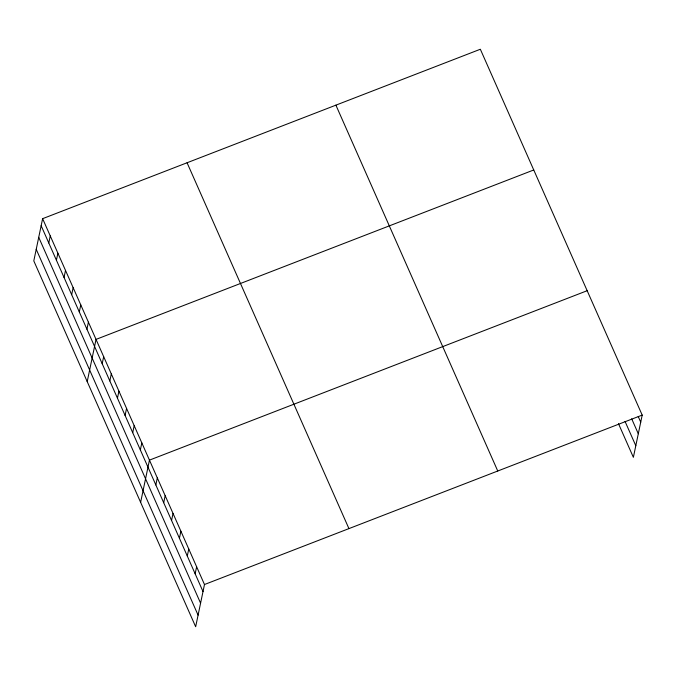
<?xml version="1.0" encoding="UTF-8"?>
<svg xmlns="http://www.w3.org/2000/svg" width="676" height="676" viewBox="0 0 676 676"><rect width="100%" height="100%" fill="white"/><g stroke="black" fill="none" stroke-linecap="round" stroke-linejoin="round"><path stroke-width="1.01" d="M42.622 218.669L33.8 260.902L195.66 626.753L204.482 584.52L42.622 218.669L480.34 49.247L642.2 415.098L633.378 457.331L618.481 423.666M48.782 242.971L50.252 235.916M56.412 260.218L57.883 253.162M64.043 277.464L65.513 270.408M71.673 294.711L73.143 287.655M79.303 311.957L80.774 304.901M86.934 329.204L88.404 322.148M87.212 381.636L96.034 339.394L533.753 169.972M102.194 363.696L103.673 356.641M109.825 380.943L111.303 373.887M117.455 398.189L118.934 391.142M125.085 415.444L126.564 408.389M132.716 432.691L134.194 425.635M140.346 449.937L141.825 442.881M140.625 502.369L149.455 460.128L587.165 290.705M155.843 484.954L157.314 477.898M163.702 502.724L165.181 495.669M171.56 520.495L173.039 513.439M179.427 538.265L180.898 531.209M187.286 556.035L188.765 548.98M195.153 573.806L196.623 566.75M204.482 584.52L642.2 415.098M638.245 416.543L640.73 422.154M631.68 418.799L638.305 433.764M625.047 421.41L635.803 445.721M335.896 105.152L497.756 471.003M187.066 162.755L348.934 528.607M41.151 225.716L203.011 591.568M38.726 237.327L200.586 603.186M36.225 249.292L198.085 615.143"/></g></svg>
